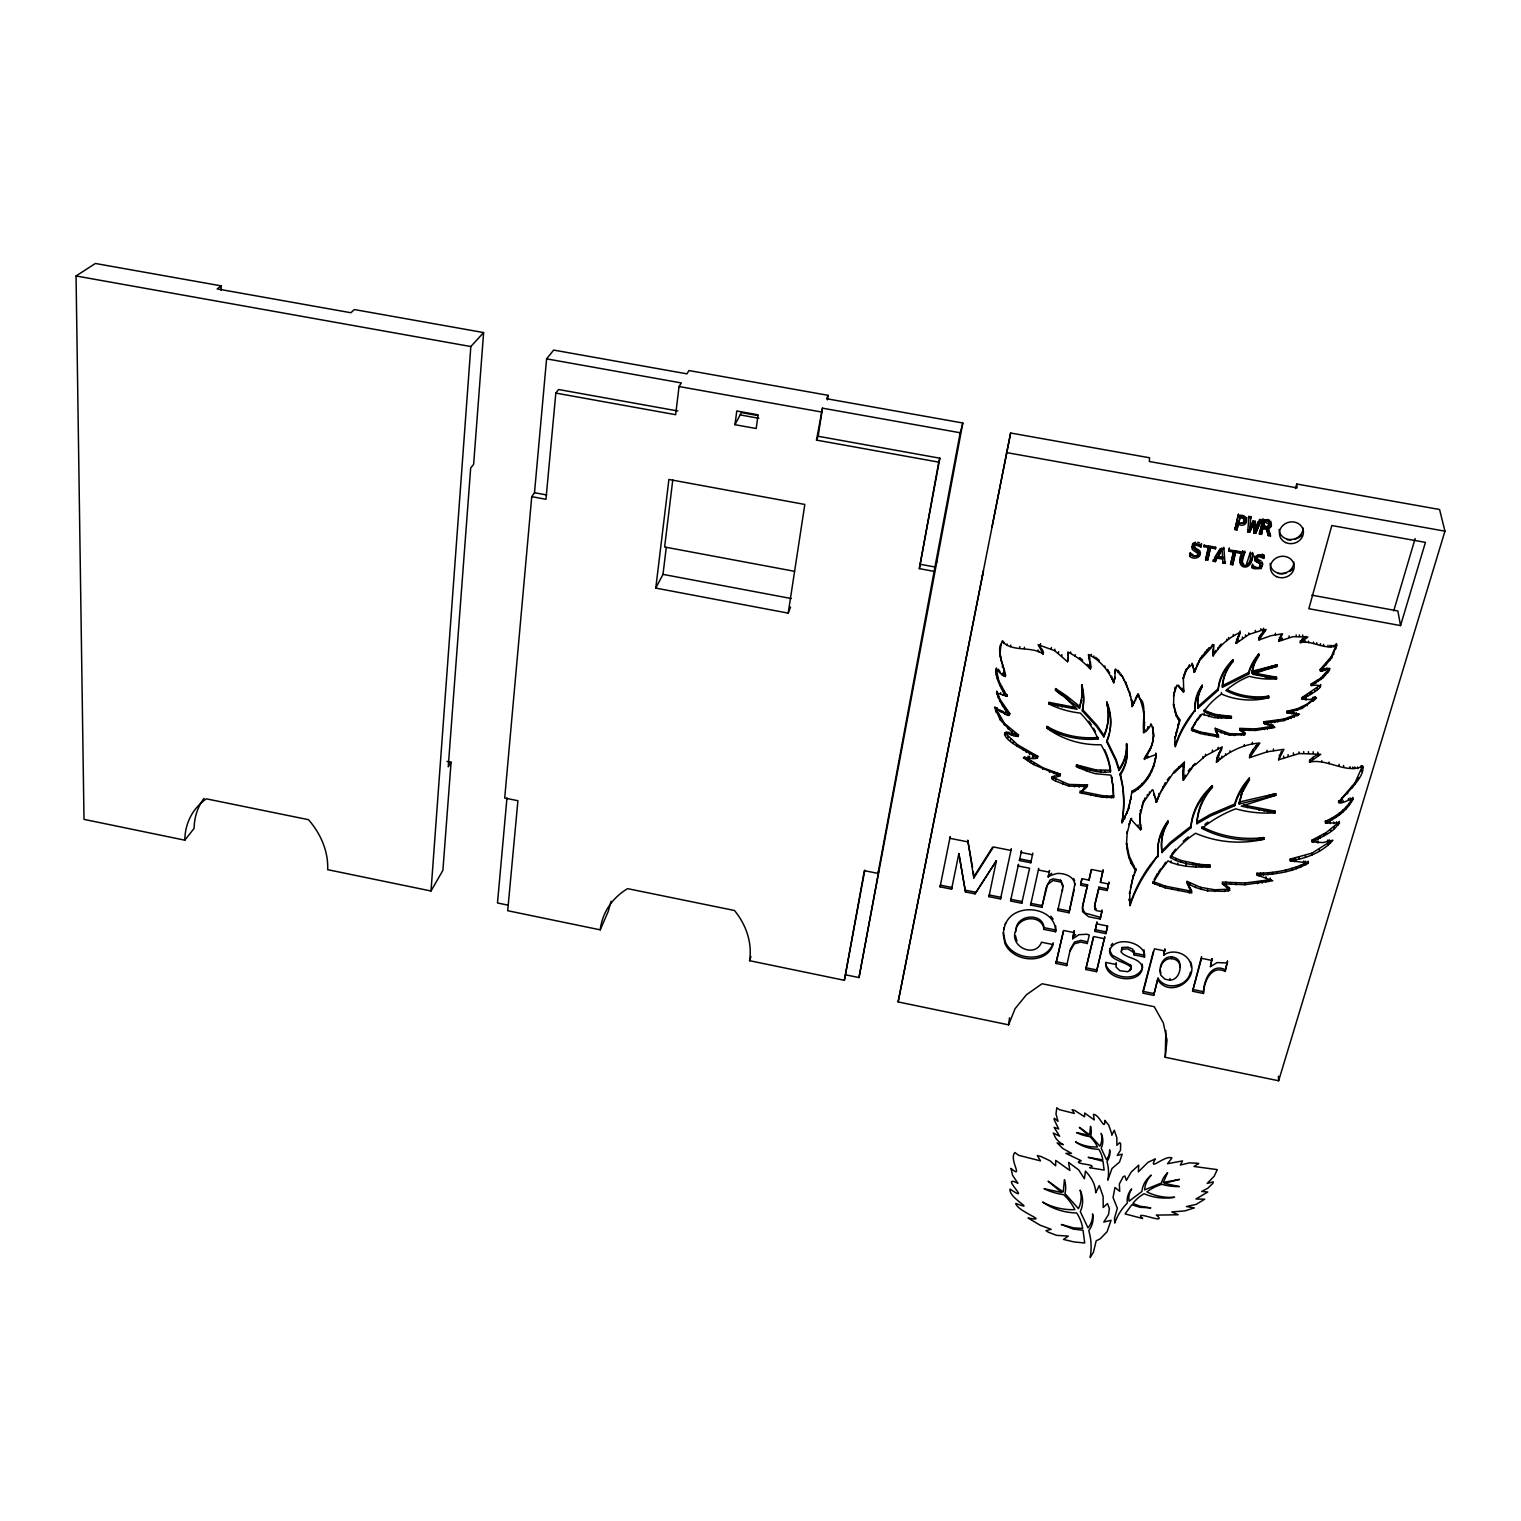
<?xml version="1.0" encoding="UTF-8"?>
<svg xmlns="http://www.w3.org/2000/svg" width="1521" height="1521" viewBox="0 0 1521 1521"><rect width="100%" height="100%" fill="white"/><g stroke="black" fill="none" stroke-linecap="round" stroke-linejoin="round"><path stroke-width="1.5" d="M1199.308 865.981L1199.328 864.289L1180.904 860.468L1170.467 855.905L1170.429 857.597L1175.809 860.468L1186.019 863.624L1210.127 866.913L1210.127 865.221L1199.328 864.289M1215.279 728.312L1217.389 731.069L1229.538 735.232L1245.11 734.662L1244.368 732.171L1245.053 733.084L1241.402 733.883L1229.5 733.654L1215.279 728.312L1218.587 736.944L1200.031 733.483L1200.031 731.924L1191.456 728.711L1200.411 714.813M1270.986 879.594L1244.958 882.998L1222.371 882.066L1222.409 883.777L1229.9 890.355L1224.652 891.382L1207.541 890.85L1200.639 889.063L1200.639 887.351L1187.083 881.4L1191.837 892.998L1165.2 887.827L1152.88 883.207L1152.937 881.496L1165.238 886.135L1191.856 891.287L1189.213 886.42L1189.194 888.131M1193.263 667.054L1192.103 663.27L1194.346 672.339L1200.696 657.909L1209.157 647.642M1200.982 546.99L1201.457 543.7L1200.982 546.99L1196.152 545.107L1193.795 546.914L1200.069 553.302M1200.031 733.483L1191.456 730.27L1197.654 718.52M1197.997 708.14L1197.997 706.6A41.067 36.086 -4.3 0 1 1202.293 685.211L1202.293 686.731A41.105 36.124 -4.2 0 0 1197.997 708.14L1218.207 690.249A52.36 45.915 -5.7 0 1 1233.246 661.179L1233.208 659.677A53.387 46.828 -6.1 0 0 1225.242 672.947M1198.928 662.434L1198.928 660.932M1200.639 889.063L1195.563 887.446L1195.582 885.754M1210.127 866.913L1195.677 867.065L1195.677 865.373M1196.419 667.016L1200.696 657.909M1196.495 732.419L1196.495 730.841M1243.855 787.707L1249.349 778.087L1249.406 779.703A76.563 65.118 -3.6 0 0 1234.71 805.693L1210.488 816.017L1196.951 823.755L1196.951 822.12A77.21 65.84 -2.3 0 1 1203.149 799.324M1197.445 664.943L1197.464 663.46M1193.072 865.012L1193.091 863.32M1194.08 671.845L1193.909 669.221L1193.909 670.723M1225.146 971.425L1227.485 961.196L1225.146 971.425C1211.172 964.428 1203.795 982.091 1203.472 993.479L1192.578 991.255L1201.571 956.576M1194.346 672.339L1194.08 670.343M1194.688 671.883L1195.525 668.232L1195.525 669.734M1194.803 724.357L1194.803 722.798M1195.259 709.718L1189.593 716.961A127.137 109.322 -4.4 0 0 1175.334 745.252L1174.82 741.468L1175.296 746.83A127.308 109.417 -4.3 0 1 1189.574 718.501L1195.259 709.718A41.98 36.865 -4.1 0 1 1202.293 685.211M1153.051 790.045L1156.321 802.347L1160.732 792.004L1174.212 771.489L1184.384 762.192L1183.357 780.349L1195.05 763.428M1190.335 890.222L1190.354 888.511M1162.006 852.52A59.205 50.535 -0.1 0 1 1167.938 822.652L1167.995 821.017A59.129 50.497 -0.1 0 0 1162.063 850.847L1162.006 852.52L1170.562 843.813L1190.905 827.861L1190.924 826.207A75.556 64.414 -2 0 1 1212.37 785.654L1212.389 787.27A77.305 65.916 -2.3 0 0 1196.951 823.755M1192.92 667.472L1192.92 665.97M1193.072 731.088L1193.091 729.529M1188.623 886.686L1187.083 881.4M1189.156 892.922L1189.156 891.211M1190.278 769.968L1193.472 765.082M1195.563 887.446L1190.068 884.804L1190.087 883.112M1253.152 520.942L1249.578 529.479L1253.152 520.942L1255.3 521.323L1255.186 530.525L1259.578 519.402L1261.593 519.764L1255.7 533.339L1253.76 532.996L1253.76 522.958L1249.654 532.255L1247.714 531.894L1247.638 530.544L1249.578 530.886M1199.917 551.248C1202.255 557.96 1193.738 560.013 1189.65 556.325L1189.65 554.956L1197.008 556.553L1199.955 553.473M1193.072 554.785L1190.144 552.96L1190.125 554.347L1194.099 556.439L1196.666 556.23L1198.035 553.663L1192.141 549.385L1192.521 543.853M1187.521 884.595L1187.54 882.883M1185.239 776.68L1185.258 775.083L1183.376 778.733M1183.338 677.453L1183.319 678.955L1186.494 668.936L1183.338 677.453L1183.737 691.732L1176.988 685.115L1173.832 694.641L1173.566 705.687L1176.455 716.41L1179.669 721.106L1175.087 738.141L1179.688 719.547L1176.494 714.87L1173.604 704.166L1173.566 705.687M1195.677 867.065L1185.772 866.21L1185.791 864.536M1186.475 670.438L1189.574 664.639M1186.019 863.624L1186.038 861.932M1183.053 777.155L1183.091 775.558M1183.357 780.349L1183.3 777.934M1182.863 773.162L1182.825 774.759L1183.376 766.128M1185.391 672.472L1185.41 670.97M1183.357 767.725L1184.384 762.192M1183.205 689.545L1183.243 688.024L1183.737 691.732M1183.224 692.055L1178.49 685.153M1180.866 862.141L1180.904 860.468M1184.137 675.666L1184.175 674.164M1183.053 771.717L1183.091 770.12M221.134 290.359L221.21 285.872L95.367 263.475L76.05 275.966L83.997 819.363L184.821 840.181L194.118 828.356A74.928 60.308 33.4 0 1 204.023 798.335M1150.598 724.034L1150.541 725.574C1136.244 747.629 1149.344 705.554 1140.579 699.318M1174.174 773.086L1179.098 768.314L1179.136 766.717M1185.772 866.21L1177.843 864.65L1177.881 862.958M1181.437 689.774L1181.456 688.253M1178.224 890.755L1178.243 889.044M1177.881 725.802L1177.919 724.243M1178.224 719.319L1178.243 717.76M1175.809 860.468L1175.847 858.795M1179.669 721.106L1179.688 719.547M1175.866 733.825L1175.904 732.266M1171.626 958.705L1171.664 956.937M1176.455 716.41L1176.494 714.87M1177.843 864.65L1171.037 862.54L1171.075 860.867M1175.315 688.652L1175.353 687.131L1173.509 696.428M1175.049 712.189L1175.087 710.649M1169.877 980.208C1178.623 979.885 1181.646 969.048 1179.402 961.918A8.48 7.073 3.5 0 0 1172.919 957.07C1163.128 954.846 1157.975 967.318 1160.827 975.227L1165.01 979.201L1169.877 980.208L1169.915 978.421M1172.102 889.538L1172.14 887.827M1295.493 488.583L1296.71 484.02L1439.569 509.497L1444.95 531.171L1278.629 1080.766L1165.219 1057.285L1165.866 1030.535M1173.832 694.641L1173.87 693.12M1163.717 955.15L1164.877 949.161L1163.717 955.15C1173.375 947.83 1190.62 954.218 1191.171 966.957M1255.186 530.525L1255.3 521.323M1165.561 864.023L1165.618 862.331L1152.88 883.207M1165.2 887.827L1165.238 886.135M1165.333 784.247L1165.39 782.65L1160.732 792.004M1162.824 788.486L1162.881 786.87M1160.124 886.268L1160.181 884.557M1164.839 950.929L1154.439 948.819L1142.898 993.137L1153.717 995.342L1157.975 978.155C1165.466 990.989 1187.749 986.901 1190.449 972.109M1157.595 875.031L1157.652 873.358L1154.116 879.461M1130.711 886.116L1130.635 887.808L1133.487 875.031L1129.571 893.778L1129.666 892.067L1129.989 905.794A182.957 151.397 -0.8 0 1 1150.066 866.799L1158.165 855.144A60.422 51.543 0.1 0 1 1167.995 821.017M1153.717 995.342L1157.975 978.155M1121.68 951.195L1122.137 947.507L1127.936 947.165L1132.746 949.104L1134.134 954.884L1144.476 956.994L1143.982 949.769M1155.219 884.347L1155.276 882.655M1157.994 798.715L1159.325 793.297L1159.268 794.913M1155.694 800.065L1155.751 798.449L1155.941 801.643M1156.321 802.347L1155.998 800.008M1156.835 801.7L1158.051 797.08M1154.211 795.483L1154.287 793.867L1154.705 797.023M1155.466 759.245L1156.074 753.636C1155.219 769.493 1146.226 785.52 1131.89 792.821L1131.985 791.205C1144.648 784.836 1153.07 771.432 1155.523 757.667M1156.017 755.234L1155.713 753.047M1140.56 811.454L1140.636 809.818L1140.161 815.351L1143.45 802.385L1152.158 789.874M1153.659 766.47L1153.736 764.892M1153.564 737.02L1152.633 726.658L1153.621 735.461L1152.119 745.062L1144.286 758.884L1155.656 754.625M1152.119 745.062L1153.621 735.461M1151.397 772.174L1151.454 770.577M1153.165 730.898L1153.241 729.339M1144.476 956.994L1144.553 955.226L1134.21 953.135L1134.058 950.796M1153.108 741.088L1153.165 739.51M1153.526 734.301L1153.583 732.742M1149.762 750.785L1152.177 743.503M1152.576 728.217L1151.359 724.167M1149.496 775.824L1149.572 774.227M1150.846 748.256L1150.922 746.697M1149.363 793.563L1149.42 791.947M1147.975 757.762L1148.051 756.184L1144.743 757.876L1144.667 759.473M1148.07 753.827L1149.819 749.226M1147.556 778.695L1147.633 777.098M1147.233 796.129L1147.309 794.513M1143.45 802.385L1145.066 797.917L1144.99 799.552M1147.043 729.243L1148.108 726.639L1148.051 728.198M1146.112 756.736L1148.146 752.249M1144.229 732.476L1145.123 729.776L1145.047 731.335M1140.066 822.386L1140.009 816.853L1140.579 829.782L1131.529 819.952L1131.624 818.317M1134.134 954.884L1134.21 953.135M1142.157 785.14L1142.233 783.524M1140.541 826.283L1140.142 820.751M1140.579 829.782L1140.617 824.629M1141.701 806.852L1143.526 800.768M1144.286 758.884L1146.188 755.157M1141.32 829.325L1141.396 827.69M1116.129 962.717L1116.11 967.128L1119.931 970.74L1127.86 971.729L1131.111 968.953L1130.825 965.246L1112.25 955.226L1109.665 950.34M1135.883 870.221L1129.247 856.057L1126.548 843.147C1127.042 852.654 1129.381 862.939 1135.883 870.221L1133.411 876.704M1137.993 826.549L1138.069 824.914M1144.514 721.867L1144.438 723.407L1143.735 711.619M1131.111 968.953L1130.825 965.246M1144.02 715.878L1144.096 714.338M1143.507 732.247L1144.457 724.604L1144.381 726.144M1143.64 732.913L1143.583 730.688M1143.83 729.529L1143.906 727.97M1144.248 720.003L1144.324 718.444M1143.659 713.159L1141.815 702.835M1133.791 867.711L1133.886 866.019M1138.164 789.133L1138.24 787.517M1142.48 707.037L1142.556 705.516M1129.913 970.797L1129.989 969.029M1109.76 731.069A62.38 55.517 4.9 0 0 1106.87 702.018L1106.756 703.539A63.692 56.771 5 0 1 1103.828 736.886L1096.622 726.582L1082.344 710.934A62.551 56.03 6.1 0 0 1081.64 686.161L1081.811 684.659L1081.849 697.188L1082.001 695.667L1079.587 708.273L1055.403 690.097L1055.593 688.595L1067.286 696.409L1078.104 705.155L1079.587 708.273M1134.533 791.509L1134.609 789.912M1141.739 704.375L1138.488 694.127M1129.228 900.546L1129.323 898.854L1130.084 904.082A182.71 151.263 -0.9 0 1 1150.123 865.126L1158.165 855.144M1131.225 863.624L1131.32 861.951M1142.537 967.793C1140.446 957.508 1126.567 958.952 1120.996 951.918L1122.137 947.507M1129.285 823.241L1129.19 824.876L1130.902 818.792L1127.137 833.223L1127.232 831.569L1126.453 844.801M1131.168 798.734L1131.263 797.118L1127.289 811.815L1121.985 822.785L1128.81 808.392L1131.985 791.205M1131.89 702.208L1131.795 703.729L1131.567 699.47L1132.137 706.581L1136.928 695.781L1135.465 700.535M1129.152 857.73L1129.247 856.057M1134.419 702.968L1134.495 701.447L1132.137 706.581M1128.81 808.392L1128.905 806.757M1126.928 848.661L1127.023 846.988M1133.278 704.774L1133.354 703.253M1127.194 813.431L1127.289 811.815M1174.801 743.047L1175.125 736.582M1131.472 700.991L1129.628 691.827M1124.703 818.906L1124.799 817.271M1130.635 696.903L1125.825 682.245L1125.73 683.747M1121.985 822.785A149.59 130.958 9.4 0 0 1122.365 785.577L1120.217 775.14A50.535 44.565 4 0 0 1126.491 745.176L1126.586 743.617A49.356 43.615 3.9 0 1 1119.076 768.923L1118.962 770.52L1115.92 760.937L1106.775 742.001A62.475 55.574 4.9 0 0 1106.756 703.539M1120.217 775.14L1120.312 773.543A50.459 44.527 4 0 0 1126.586 743.617M1128.981 691.561L1122.365 676.046M1096.489 971.672L1104.74 937.012L1096.489 971.672L1085.709 969.485L1093.333 937.012M1107.155 890.507L1108.866 882.332L1107.155 890.507L1098.827 888.834L1098.942 887.142L1107.269 888.815M1095.006 931.422L1096.964 922.144L1095.006 931.422L1105.881 933.609L1107.402 926.213M1124.646 681.142L1121.167 674.24M1087.382 786.509L1068.636 786.034L1055.422 780.976L1052.874 779.513L1053.312 776.242L1052.057 776.927L1068.807 784.437L1087.534 784.912L1086.431 787.536L1079.739 792.745L1102.212 797.251L1113.543 797.574L1112.859 784.056M1113.543 797.574L1113.334 788.03M184.821 840.181A75.632 60.631 33.2 0 1 206.324 798.829L308.497 819.686A75.632 60.631 33.2 0 1 327.661 869.67L431.013 891.002L470.826 346.541L483.621 332.567L354.393 309.562L350.857 312.737L217.161 288.914L221.21 285.872M1111.566 778.41L1111.68 776.813L1113.22 789.627M1111.262 797.707L1111.395 796.11L1113.638 795.958M1100.386 882.351L1103.086 870.069L1100.386 882.351L1108.733 884.024M1110.558 770.215L1096.204 769.968L1076.507 764.892L1076.336 766.47L1096.052 771.565L1105.159 772.345L1110.444 771.812L1110.558 770.215A83.389 73.312 6.7 0 0 1104.588 749.644M1117.821 671.807L1117.935 670.324L1120.102 672.928M1081.735 879.195L1080.709 883.511L1087.591 884.88L1082.648 905.527L1082.515 911.668L1088.599 916.726L1100.177 919.026L1102.117 909.919M1139.913 818.488L1140.237 813.716M446.984 761.394L451.072 762.211L442.896 870.316L431.013 891.002M483.621 332.567L473.639 464.304L470.673 468.031L448.239 766.831L451.072 762.211M1113.714 682.777L1114.798 677.206L1113.714 682.777C1108.885 670.894 1100.158 660.057 1088.409 654.505L1090.728 667.643L1087.477 664.354L1087.325 665.837L1090.405 668.993L1089.15 655.076L1089.017 656.559M1106.718 797.631L1106.851 796.034L1111.395 796.11M1100.177 919.026L1101.984 911.63L1096.071 910.509L1094.493 906.554M1113.049 681.522L1113.163 680.02L1113.828 681.275M1111.376 677.625L1111.49 676.123L1112.326 679.526M1102.212 797.251L1102.326 795.635L1079.891 791.129M1106.775 742.001L1106.908 740.442A62.38 55.517 4.9 0 0 1109.341 732.989M1105.159 772.345L1105.273 770.767M1306.197 637.983L1306.045 636.5L1302.375 638.991L1300.265 642.623L1307.87 637.033L1293.021 636.672L1278.952 641.235L1282.564 633.801L1271.062 635.683L1258.951 639.942L1266.08 629.58L1263.495 629.732L1248.855 634.466L1236.136 643.421L1240.166 632.508C1229.044 637.299 1219.538 645.645 1213.15 655.912L1213.967 644.752L1200.696 659.392M1100.596 772.06L1100.729 770.463M1103.828 736.886L1103.942 735.327A63.616 56.733 5 0 0 1106.87 702.018M1070.214 950.834L1074.339 943.819L1080.632 942.069L1087.23 943.514L1087.382 941.784L1080.785 940.32L1074.491 942.088L1070.385 949.104L1066.696 965.607L1055.954 963.42L1063.369 930.966M1197.959 553.226L1197.768 551.534L1191.684 546.857M1082.496 907.219L1087.591 884.88M1087.439 886.572L1080.556 885.203L1082.096 878.72L1088.998 880.089L1091.165 869.917M1096.223 796.358L1096.356 794.761M1107.345 670.837L1107.459 669.354L1109.665 673.043M1046.733 727.951A79.358 71.297 1.7 0 0 1098.105 738.959L1098.238 737.4A79.244 71.221 1.7 0 1 1046.923 726.411L1046.733 727.951A80.765 72.438 1.4 0 0 1101.014 744.739A83.503 73.369 6.7 0 1 1110.444 771.812M1104.721 667.358L1104.854 665.875M1096.052 771.565L1096.204 769.968M1091.032 795.35L1091.184 793.753M827.405 399.871L828.108 395.327L688.994 370.554L686.941 373.843L553.663 350.077L546.59 358.842L534.498 492.709L531.742 496.645L504.706 798.069L517.92 800.711L507.691 910.718L600.225 929.844A76.696 63.958 20.8 0 1 627.584 888.644L734.472 910.49A76.696 63.958 20.8 0 1 749.587 960.702L844.383 980.304L864.822 870.126M506.968 797.917L497.481 902.98L508.147 905.166M1090.101 770.406L1090.253 768.827M677.891 410.993L558.568 389.509L555.83 393.083L545.963 499.287L531.742 496.645M1112.516 783.676L1110.976 775.121L1095.196 773.676L1087.306 771.185L1087.439 769.607M1072.704 938.761L1074.187 930.852L1072.704 938.761L1078.959 934.693L1087.002 934.255L1089.283 935.054L1087.23 943.514M1098.98 661.635L1099.113 660.152L1095.633 657.338M1247.714 531.894L1248.969 516.151L1249.026 517.501L1251.042 517.862L1250.965 516.513L1249.578 529.479M1066.696 965.607L1066.848 963.858L1056.125 961.671M1083.713 789.779L1084.891 787.213L1084.739 788.829M1084.397 786.889L1084.549 785.292M1000.115 652.49L1001.046 644.105C994.297 652.205 1014.811 689.907 997.966 670.571C990.951 666.369 1002.757 695.097 1007.092 696.238L998.784 680.914L996.293 668.727M1081.811 793.544L1081.963 791.947M1082.001 791.053L1083.865 788.163M1084.948 769.189L1085.1 767.592M1069.187 911.06L1057.932 908.798L1057.76 910.49L1069.016 912.771L1074.244 889.614M1093.751 657.414L1093.903 655.931M1089.378 667.947L1089.53 666.464M1090.405 663.441L1090.538 661.977M1091.184 655.798L1091.337 654.315M1090.557 665.552L1090.709 664.069M1080.651 767.82L1080.804 766.242M1079.13 787.194L1079.283 785.596M1087.306 771.185L1078.978 767.82L1079.13 766.242L1076.507 764.892M1089.568 659.315L1089.72 657.832M1074.606 786.832L1074.777 785.235M1082.344 710.934L1082.496 709.413A62.475 55.973 6 0 0 1081.811 684.659M1082.306 690.173L1082.134 691.675L1081.64 686.161M1081.412 701.295L1081.564 699.774L1079.739 706.733M1165.219 1057.285L1167.025 1040.098L1163.299 1022.834L1154.249 1006.712L1042.094 983.745L1026.447 994.715L1015.039 1008.746L1008.594 1024.831L898.131 1001.94L1010.628 433.01L1149.572 457.783L1149.363 461.509L1297.109 487.88L1296.71 484.02M1062.837 886.933L1060.612 880.26L1053.159 878.834L1050.041 880.051L1046.22 887.332L1041.847 907.296L1030.611 905.033L1030.82 903.341L1042.037 905.603M1015.705 931.708C1016.446 916.155 1042.094 913.684 1044.014 929.407L1055.593 931.746L1055.745 926.08M1068.636 786.034L1068.807 784.437M1087.325 665.837L1079.435 659.068L1079.587 657.604L1082.686 660.095M1062.913 784.228L1063.103 782.631M1071.83 708.482L1072.001 706.961M1109.893 948.286C1107.136 960.531 1124.456 960.968 1130.749 966.995M1074.815 885.222C1074.853 877.028 1065.67 873.529 1058.749 873.434C1054.376 872.959 1042.722 880.165 1051.676 873.301M1048.406 877.142L1048.596 875.469M1060.213 775.748L1060.384 774.17L1042.893 767.744L1024.641 756.85L1024.413 758.409L1033.52 764.531L1060.213 775.748L1051.848 778.524L1052.874 779.513M1075.537 707.493L1049.053 702.379L1048.844 703.9L1077.153 709.28L1069.377 701.599L1069.567 700.078M1044.014 929.407C1045.022 912.391 1016.446 913.475 1015.933 929.996C1008.309 946.176 1034.983 959.086 1041.543 942.221L1053.083 944.56C1047.95 960.569 1026.827 962.147 1014.355 954.123A24.507 20.705 8.1 0 1 1004.906 943.4L1003.214 934.198L1004.069 927.582M1079.435 659.068L1075.062 656.121L1075.233 654.638M1058.084 776.375L1058.255 774.797L1060.384 774.17M1055.422 780.976L1055.612 779.398M1075.062 656.121L1070.537 653.346L1070.727 651.882M1057.437 774.645L1057.627 773.067M1053.844 773.562L1054.034 771.984M1067.989 655.532L1068.16 654.049M1061.981 706.98L1062.171 705.459M1067.571 661.749L1068.35 657.547L1067.571 661.749L1054.642 650.665L1038.102 644.676L1043.292 654.068C1031.238 645.512 1011.598 652.718 1002.092 641.101L1000.78 645.55M1054.49 777.288L1054.68 775.71M1074.986 883.53L1069.016 912.771M546.59 358.842L681.294 382.931L679.05 386.524L675.647 414.701L555.83 393.083M655.779 588.095L668.898 479.476L804.818 504.44L788.201 613.134L655.779 588.095L662.985 574.368L666.274 547.427M672.776 479.971L664.62 547.009L794.532 571.307M1069.377 701.599L1055.593 688.595M1051.848 778.524L1052.057 776.927M1049.547 772.25L1049.737 770.672M1057.722 706.162L1057.913 704.641M1062.361 890.793L1063.008 885.241L1060.612 880.26M1061.772 656.064L1061.962 654.6M1008.594 1024.831L1009.526 1017.796M1042.703 769.322L1042.893 767.744M1030.801 862.768L1031.029 861.114L1019.697 858.871L1019.469 860.525L1030.801 862.768L1032.816 853.091M1058.445 653.098L1058.635 651.634M1054.642 650.665L1054.833 649.201M1021.751 903.265L1029.584 868.244L1018.271 866L1018.5 864.327L1010.533 901.002L1021.751 903.265L1021.979 901.554L1010.781 899.31M734.947 424.701L736.791 410.974L758.104 414.815L756.184 428.523L734.947 424.701L741.373 412.609L757.667 415.537M1037.569 757.914L1037.797 756.355L1017.416 744.625L1004.868 732.799L1004.62 734.339C1007.701 747.02 1059.776 763.2 1023.367 757.439L1024.413 758.409M1035.402 758.238L1035.611 756.659L1037.797 756.355M1051.239 648.954L1051.429 647.49M1036.904 758.199L1037.113 756.64M1033.139 757.952L1033.367 756.393M1033.52 764.531L1033.729 762.953M1034.926 756.583L1035.155 755.005M1030.401 762.591L1030.611 761.032M1032.398 757.952L1032.607 756.393M1032.797 755.842L1033.025 754.283M1029.47 754.226L1029.679 752.667M1029.375 757.8L1029.603 756.241M1041.923 653.403L1042.132 651.939L1043.292 654.068M1027.873 757.724L1028.101 756.165M1043.045 653.403L1043.254 651.939M1028.063 760.861L1028.272 759.302M1026.238 752.401L1026.466 750.842M1026.295 759.568L1026.523 757.99M1042.056 650.741L1039.623 644.98L1039.413 646.425M1039.204 652.072L1037.987 650.056L1037.759 651.52M1040.383 645.113L1040.592 643.649M1000.514 898.987L1000.78 897.295L989.201 894.975L988.935 896.649L1000.514 898.987L1011.332 848.832L1011.104 850.467L993.46 846.969L973.839 877.959L967.736 840.162L972.527 867.255M1023.234 750.328L1023.462 748.769M1114.475 680.077L1115.52 668.993L1121.072 675.742M816.492 440.101L818.146 436.261L939.864 458.201L938.723 462.137L816.492 440.101L822.462 408.16L960.188 432.763L962.831 423.009L826.606 398.73L828.108 395.327M818.146 436.261L822.462 408.16M1004.62 734.339C1003.404 729.281 1017.131 740.043 1018.5 734.947L1004.468 723.445L995.114 707.132M1017.188 746.184L1017.416 744.625M975.018 893.854L996.407 860.715L975.018 893.854L965.493 891.952L958.857 853.585L965.493 891.952M1016.085 736.126L1016.332 734.586L1014.849 734.301M1017.511 736.582L1018.5 734.947M1013.214 742.989L1013.461 741.449M1018.252 736.487L1014.469 734.168L1014.716 732.628M1015.743 734.947L1015.971 733.407M1012.435 735.213L1012.682 733.673M1013.157 735.423L1013.404 733.883M1024.203 648.63L1024.432 647.186M1011.028 734.681L1011.275 733.141M1010.457 740.632L1010.705 739.092M1014.469 734.168L1012.149 732.4L1012.397 730.86M1007.872 738.141L1008.119 736.582M1009.526 714.984L1009.773 713.463L1000.077 699.527L996.711 691.123C998.651 707.816 1023.595 726.658 994.639 707.284L1000.267 719.927L1012.149 732.4M1007.377 733.711L1007.643 732.171L1009.83 732.742M1008.252 729.11L1008.499 727.57M1007.51 712.912L1007.758 711.41M1008.005 715.003L1008.271 713.482L1009.773 713.463M1008.442 714.014L1008.689 712.493M1019.621 648.041L1019.85 646.577M1005.533 735.423L1005.799 733.883M1005.951 733.274L1006.199 731.753M1008.765 715.06L1009.012 713.539M1006.103 711.277L1006.351 709.775M1004.221 724.985L1004.468 723.445M1005.875 714.262L1005.4 712.531L1005.153 714.052M1004.963 709.489L1005.21 707.987M1004.449 713.786L1004.697 712.265M973.839 877.959L973.326 871.78M1003.042 706.505L1003.309 705.003M1005.476 695.915L1005.742 694.432L1003.575 693.709L1003.328 695.211L1007.092 696.238M999.791 711.41L1000.058 709.889M1003.309 691.846L1003.575 690.344M1001.902 704.717L1002.149 703.215M1001.065 712.17L1001.331 710.649L1003.385 711.581M1000.267 719.927L1000.514 718.406M999.81 701.029L1000.077 699.527M1004.659 676.332C1006.617 670.495 998.689 659.296 1000.381 651.045M1005.343 676.655L1005.685 674.792M1010.495 646.539L1010.762 645.094M998.289 697.873L998.556 696.371M996.16 712.569L996.426 711.048M996.806 709.242L997.073 707.721L997.947 710.155M1003.461 675.438L1002.472 673.138L1002.206 674.621M1003.974 673.043L1004.24 671.56M1003.328 695.211L1000.495 694.146L1000.761 692.644M1001.54 688.766L1001.807 687.283M1002.263 666.978L1002.529 665.495M1006.845 645.398L1007.092 643.953M995.437 710.63L995.704 709.109M999.924 685.629L1000.191 684.127M998.974 671.636L999.24 670.153L1000.514 673.214M1001.046 660.798L1001.312 659.334M998.517 682.397L998.784 680.914M996.749 693.975L997.015 692.473M996.426 675.02L996.711 673.537M1002.662 642.413L1002.928 640.968M997.966 670.571L998.232 669.107M1000.362 657.376L1000.628 655.912M997.377 679.088L997.643 677.606M1003.575 643.573L1003.841 642.109M844.383 980.304L864.346 870.658L878.035 873.415L879.309 868.206L859.004 977.566L845.752 974.847M960.188 432.763L934.122 571.383L919.33 568.626L938.723 462.137M919.33 568.626L939.864 458.201M996.027 670.21L996.445 667.966M996.027 672.282L996.293 670.799M878.035 873.415L934.122 571.383M962.831 423.009L859.004 977.566M951.595 889.158L951.918 887.484L940.396 885.165L940.073 886.838L951.595 889.158L958.857 853.585M1010.628 433.01L991.977 527.103M940.073 886.838L950.188 836.683L949.884 838.318L967.432 841.797M996.445 692.625L1000.495 694.146M898.131 1001.94L983.441 570.888L982.186 576.801M988.935 896.649L996.407 860.715M1236.136 643.421L1240.109 631.044M1240.28 561.116L1242.866 550.735C1231.668 570.356 1254.578 573.854 1252.429 552.484C1255.11 559.614 1244.748 571.915 1240.185 562.371M1216.458 762.268L1217.656 755.937L1221.363 748.465L1216.458 762.268C1228.455 751.697 1243.741 743.997 1259.882 743.085L1249.521 757.667L1267.126 751.83L1283.857 749.321L1278.591 759.816L1299.105 753.541L1320.741 754.302L1309.638 762.097L1309.486 760.5L1312.756 757.477L1318.137 753.998L1318.289 755.614M1019.469 860.525L1021.466 850.828L1021.237 852.482L1032.607 854.745M1030.611 905.033L1038.729 868.358M1090.405 668.993L1090.861 666.141M1048.178 877.085L1049.49 870.506L1049.3 872.179L1038.52 870.031M1041.847 907.296L1047.589 884.519L1052.969 880.507L1060.422 881.952M1057.76 910.49L1062.533 889.12M1251.688 671.35L1276.956 664.829L1277.07 666.331L1251.745 672.871L1254.312 662.3L1258.761 654.03L1258.837 655.513A52.836 46.219 -7.1 0 0 1248.646 674.069L1222.428 687.264L1222.39 685.743A53.387 46.828 -6.1 0 1 1224.595 674.735M1251.745 672.871L1254.388 663.802L1258.837 655.513M1055.954 963.42L1063.711 930.491L1074.016 932.582M1239.159 802.404L1242.942 789.703L1239.216 804.058L1275.872 795.274L1275.758 793.639L1241.839 801.434L1239.159 802.404L1239.216 804.058M1088.998 880.089L1091.527 869.48L1102.953 871.742M1136.852 697.302L1137.67 693.918L1139.875 699.09M1098.942 887.142L1094.74 904.482L1094.778 909.615M1094.607 906.193L1098.827 888.834M1085.709 969.485L1093.751 936.556L1104.607 938.761M1189.65 556.325L1190.144 552.96M1105.881 933.609L1107.744 926.061L1096.831 923.855M1207.655 560.222L1210.697 546.533L1207.655 560.222L1205.602 559.842L1208.663 547.541L1203.891 546.666L1204.29 545.088M1205.602 559.842L1208.13 548.206M1210.469 966.634L1212.009 958.686L1210.469 966.634L1216.99 962.584L1227.523 962.983M1210.716 547.921L1215.469 548.777L1215.849 547.199L1203.891 545.298L1203.891 546.666M1228.949 551.229L1229.31 548.282L1228.949 551.229L1233.721 552.104L1230.584 564.405L1232.656 564.785L1235.736 551.096L1232.656 564.785M1234.938 529.593L1238.436 514.25L1234.938 529.593L1236.972 529.954L1238.36 522.996L1242.486 523.281L1244.862 521.133L1244.577 519.041L1240.147 517.52L1240.09 516.189L1244.52 517.71L1243.513 521.57M1236.972 529.954L1238.36 522.996M1240.09 516.189L1238.797 522.787L1240.147 517.52M1230.584 564.405L1233.683 550.716L1233.721 552.104M1235.793 552.484L1240.547 553.34L1240.946 551.762L1228.911 549.861M1244.938 551.115L1242.201 561.99L1243.608 564.006M1250.357 552.104L1246.593 563.987M1268.495 528.148L1270.51 536.019L1268.305 535.62L1266.898 529.042L1264.902 527.483L1262.943 527.141L1261.479 534.384L1259.426 534.023L1262.962 518.68M1259.426 534.023L1263.057 520.03C1269.332 517.691 1275.834 527.521 1267.411 528.567L1267.316 527.198L1270.795 525.658L1270.776 521.171M1252.144 567.751L1252.601 564.367L1252.144 567.751L1254.16 568.778L1261.156 568.588L1262.563 564.063L1256.65 559.842L1256.46 558.321L1258.856 556.534L1263.704 558.416L1264.198 556.496C1257.145 550.716 1249.749 561.097 1260.301 562.941L1259.996 565.622M1261.479 534.384L1262.943 527.141M1263.343 525.582L1264.635 520.619L1268.058 521.399L1269.236 522.939L1268.78 526.456L1263.419 526.931L1263.343 525.582L1265.586 525.981M1263.419 526.931L1264.635 520.619M1153.355 951.5L1142.974 991.35L1153.774 993.555M936.898 561.99L937.24 560.66M1263.704 558.416L1264.122 555.108L1262.221 554.195M1221.382 750.043L1222.238 746.868L1205.526 755.842L1195.031 765.025M1258.951 639.942L1259.16 637.337L1264.769 629.485L1264.845 630.949M1278.952 641.235L1280.948 634.903L1281.062 636.386M1249.521 757.667L1252.601 750.176L1258 743.427L1258.076 745.005M1192.578 991.255L1201.571 958.344L1212.028 960.454M1203.472 993.479C1203.244 981.863 1210.393 962.394 1225.108 969.657M611.081 901.231L608.21 911.478L600.225 929.844M1281.671 752.971L1281.557 751.374L1278.591 759.816M1320.038 686.96L1319.867 685.439L1301.938 697.588L1302.071 699.128C1308.288 695.477 1333.176 683.081 1311.273 685.553L1311.121 684.032L1320.722 678.119L1328.917 669.107L1329.088 670.628L1323.232 677.606L1311.273 685.553M1329.088 670.628C1333.099 663.688 1320.399 674.887 1320.114 669.639L1331.426 656.464L1336.484 644.714M1320.266 671.16L1331.616 657.966L1336.655 645.056C1325.437 651.045 1312.414 639.733 1300.265 642.623M1393.73 610.853L1415.138 538.586M1352.93 799.114L1352.72 797.46C1347.264 808.507 1336.446 816.511 1325.323 821.283L1325.475 822.937C1336.617 818.184 1347.473 810.161 1352.93 799.114L1352.796 798.316C1315.627 815.598 1368.425 781.053 1362.474 766.128L1355.04 782.707L1339.393 801.111M1339.317 823.774L1339.126 822.101L1326.198 832.595L1311.939 840.162L1312.072 841.854C1321.217 836.873 1336.046 831.74 1339.374 821.34M1400.556 625.587L1425.424 542.389L1331.807 525.525L1308.859 608.704L1400.556 625.587L1397.856 610.948L1311.843 595.167M749.587 960.702L750.937 956.5M1003.822 929.312L1005.609 922.753M1191.761 546.838L1195.658 543.548L1201.457 545.069M1254.654 556.002L1254.749 560.812L1259.692 563.702L1260.567 566.04L1258.076 567.941L1252.677 565.755M1134.324 872.864L1135.978 868.529M1109.779 950.017C1115.026 936.137 1140.997 941.157 1144.591 954.047M788.201 613.134L790.54 607.069M1160.618 967.584C1161.721 962.052 1167.101 957.317 1172.881 958.838A8.48 7.073 3.5 0 1 1179.383 963.687L1180.125 967.432M1255.11 529.156L1258.038 521.76M1142.328 968.174C1136.453 982.794 1109.284 977.832 1105.634 963.763M1255.7 533.339L1260.662 520.353M1269.16 524.042L1267.944 525.772M1053.254 942.83C1048.14 958.819 1027.055 960.416 1014.583 952.393A24.488 20.686 8.1 0 1 1005.153 941.689L1003.461 932.487M1242.98 791.319L1249.406 779.703M1249.654 532.255L1253.76 522.958M1005.362 924.464C1013.708 901.687 1056.125 906.383 1055.593 931.746M1215.336 560.222L1213.226 559.842L1213.226 561.23L1215.355 561.629L1217.332 556.819L1222.637 557.789L1222.865 562.998L1224.975 563.378L1224.956 561.99L1222.827 561.61L1222.865 562.998M1215.355 561.629L1217.332 556.819M1222.542 557.58L1222.143 548.701L1218.226 556.8L1222.542 557.58L1222.523 556.192M1218.226 556.8L1222.143 548.701M1214.366 557.979L1220.165 548.682M1213.226 561.23L1221.363 548.187L1223.854 548.644M974.124 876.305L992.51 847.273M1214.48 652.395L1215.792 650.418L1215.811 651.901M1158.66 871.875L1160.675 868.909M1315.741 698.747L1315.589 697.207L1307.033 704.185L1297.375 708.748L1286.899 711.315L1287.013 712.874L1302.185 708.387L1316.426 697.797L1309.619 699.546L1302.071 699.128M1197.635 720.06L1202.141 714.052L1214.48 717.741L1231.421 718.007L1231.383 716.448L1214.652 714.319L1203.833 710.155M1307.851 863.548L1307.718 861.856C1292.337 870.145 1274.294 873.111 1256.935 873.263L1257.011 874.955C1274.522 874.632 1293.344 872.16 1308.364 862.901L1308.231 861.19M1161.626 869.118L1168.033 860.829L1171.037 862.54M1167.272 779.931L1169.611 776.965M1188.186 771.014L1190.297 768.371M1110.976 945.454L1112.688 943.343M1188.072 667.985L1192.084 664.772M1219.101 646.425L1221.306 644.067L1221.344 645.55M1086.583 785.92L1087.534 784.912M1197.997 706.6L1218.188 688.709A52.303 45.877 -5.8 0 1 1233.208 659.677M1330.115 843.433L1329.943 841.74L1312.072 853.11L1290.131 859.118L1290.245 860.81C1305.95 858.624 1322.319 852.463 1332.909 840.219L1323.004 842.577L1312.072 841.854M1162.063 850.847L1170.6 842.14L1190.924 826.207M1236.098 641.957L1238.398 639.923L1238.436 641.406M1072.856 937.031L1075.594 934.597M1212.731 644.353L1210.298 647.984M1179.098 768.314L1184.365 763.789M1309.638 762.097C1327.396 758.18 1346.18 774.455 1362.683 766.128L1362.702 767.763M1298.212 715.421L1298.078 713.862L1283.895 719.053L1263.875 721.772L1263.97 723.331L1284.009 720.612L1299.542 714.186L1287.013 712.874M1216.439 760.671L1217.865 759.625L1217.884 761.222M1193.129 543.225L1195.658 542.179M1222.39 685.743L1248.57 672.548A52.76 46.181 -7.1 0 1 1258.761 654.03M1196.951 822.12L1210.469 814.381L1234.672 804.039A76.468 65.061 -3.6 0 1 1249.349 778.087M1278.838 639.752L1282.374 638.212L1282.469 639.695M1258.875 638.459L1260.053 637.964L1260.129 639.447M1255.319 671.978L1261.955 669.354L1262.031 670.856L1253.19 674.373L1253.114 672.852L1276.499 677.263L1276.613 678.784A71.069 63.198 -8.5 0 1 1249.33 676.294A78.484 68.103 -4.8 0 0 1225.888 690.553A65.973 58.501 -7.1 0 0 1268.799 697.721L1268.704 696.181A65.878 58.444 -7.2 0 1 1227.276 689.754M1249.463 756.07L1251.175 755.405L1251.251 756.983M1273.723 727.741L1273.628 726.163L1255.547 728.882L1239.862 728.426L1239.9 730.004L1255.624 730.46L1274.902 727.304L1263.97 723.331M1200.639 887.351L1214.709 889.766L1228.207 889.234L1229.862 888.644L1228.873 887.351L1228.911 889.082M1122.023 949.256L1127.841 948.914L1133.982 952.545M1323.289 669.05L1325.133 668.48L1325.304 670M1264.084 668.708L1276.956 664.829M1262.031 670.856L1277.07 666.331M1275.872 795.274L1241.288 806.187L1275.206 812.803L1275.111 811.149L1243.322 805.027M1275.758 793.639L1266.385 796.244L1266.48 797.879M1320.114 669.639L1322.015 669.278L1322.167 670.799M1222.409 883.777L1245.015 884.728L1272.792 880.735L1257.011 874.955M1056.068 775.254L1058.255 774.797M1325.475 822.937L1339.545 822.994M1221.363 718.254L1221.344 716.714L1231.383 716.448M1300.132 641.14L1301.425 641.044L1301.558 642.527M1210.127 865.221L1206.514 865.487L1206.533 867.179M1200.031 731.924L1218.568 735.365M1290.245 860.81L1308.364 862.901M1286.899 711.315L1288.667 711.714L1288.8 713.273M1221.42 692.511L1221.458 694.051A70.232 61.011 -4.1 0 0 1203.833 711.695L1214.671 715.878L1231.421 718.007M1290.131 859.118L1294.504 860.049L1294.618 861.742M1102.326 795.635L1106.851 796.034M1100.31 917.315L1084.891 913.018L1082.344 907.942M1240.718 523.414L1245.566 522.578L1246.859 517.52M1253.19 674.373L1276.613 678.784M76.05 275.966L470.826 346.541M679.05 386.524L820.808 411.887M1006.427 452.555L1444.95 531.171M740.157 414.91L758.827 418.275M1238.474 515.6C1249.958 512.691 1248.665 529.251 1238.398 524.346M1264.712 521.969L1269.332 524.289M1253.228 522.292L1255.376 522.673M1263.019 528.49L1266.499 529.574L1268.305 535.62M1234.881 528.224L1236.934 528.605M1255.624 531.989L1253.684 531.628L1253.76 532.996M1259.331 532.654L1261.403 533.034M1268.21 534.251L1270.415 534.651M1242.923 552.123L1244.996 552.503C1234.672 568.036 1252.391 570.793 1250.433 553.492L1252.486 553.872M1217.351 558.207L1222.656 559.177L1222.637 557.789M1205.583 558.454L1207.636 558.834M1230.546 563.017L1232.599 563.378M534.498 492.709L546.647 494.971M920.528 564.329L935.244 567.067M1311.121 684.032L1312.471 684.279M662.985 574.368L791.357 598.552M1005.742 694.432L1007.339 694.736M1325.323 821.283L1327.263 821.644L1327.434 823.317M965.797 890.26L975.284 892.181M1095.139 929.692L1105.995 931.879M1044.224 927.677L1055.783 930.015M1116.034 964.485L1105.729 962.394C1103.809 981.425 1145.598 986.083 1142.252 964.124M1085.842 967.717L1096.603 969.923M1192.597 989.468L1203.472 991.673M1267.202 519.441L1269.351 520.106M1273.096 725.08L1271.29 724.585L1271.385 726.163M1197.768 542.275L1199.556 542.788M1311.939 840.162L1313.593 840.847M1016.332 734.586L1017.758 735.042M1267.792 723.388L1267.297 724.718M1195.867 548.225L1199.632 550.64M1256.935 873.263L1259.141 874.556L1259.217 876.248M1079.13 766.242L1082.553 767.744M1070.537 653.346L1067.799 652.015L1068.179 659.011M1258.437 559.633L1256.308 557.77L1257.658 555.412L1263.628 557.009M1252.087 566.344C1255.643 569.862 1264.635 568.208 1262.202 562.048M1076.336 766.47L1078.978 767.82M1301.938 697.588L1302.622 699.413M1259.445 560.051L1261.156 560.964M1187.064 883.112L1190.068 884.804M1267.411 528.567L1270.51 536.019M1239.9 730.004L1244.425 733.749M1094.911 907.904L1096.204 908.798M1200.982 545.602L1195.05 544.024L1193.795 545.545L1194.688 547.636M1055.403 690.097L1061.43 695.021M1061.62 693.5L1067.97 698.766M1239.862 728.426L1241.269 731.126M1243.551 731.354L1242.676 730.574L1242.733 732.152M1082.496 709.413L1096.755 725.042L1103.942 735.327M1263.875 721.772L1264.369 723.749M1050.821 916.193L1053.159 919.121M1157.918 979.942C1169.117 997.795 1198.358 981.786 1190.639 961.88M1106.908 740.442L1116.034 759.359L1119.076 768.923M1215.298 729.871L1218.587 736.944M1073.693 878.511L1074.644 880.868M1016.922 941.119L1015.477 935.738M1042.265 649.277L1043.501 652.604M1120.312 773.543L1122.46 783.961A149.4 130.844 9.4 0 1 1122.08 821.15M1160.143 969.79L1160.865 973.44M1361.067 765.652L1361.295 767.268M1361.371 769.854L1361.58 771.47M1357.569 767.002L1357.778 768.618M1358.101 777.592L1358.31 779.208M1354.717 767.04L1354.926 768.656M1355.04 782.707L1355.23 784.342M1352.834 766.983L1353.025 768.599M1336.465 643.573L1336.655 646.216M1335.685 645.893L1335.514 644.391L1334.544 646.482M1335.723 647.338L1335.913 648.84M1350.021 766.679L1350.211 768.295M1352.302 786.091L1352.511 787.726M1352.454 798.335L1352.663 799.989M1333.118 645.36L1333.309 646.862M1333.518 652.813L1333.708 654.334M1351.256 800.559L1351.466 802.213M1350.097 797.879L1350.306 799.533M1331.16 645.417L1331.35 646.9M1349.241 803.316L1349.431 804.97M1331.426 656.464L1331.616 657.966M1347.397 792.156L1347.587 793.791M1348.367 798.563L1348.557 800.217M1329.867 645.379L1330.038 646.881M1343.575 765.443L1343.765 767.059M1327.947 645.189L1328.118 646.691M1329.582 658.859L1329.753 660.38M1345.857 807.252L1346.047 808.906M1339.069 764.322L1339.241 765.938M1343.062 800.35L1343.252 802.004M1327.529 671.084L1327.7 672.605M1342.016 797.879L1342.206 799.533M1326.92 667.738L1327.092 669.24M1326.236 663.194L1326.407 664.715M1342.701 810.294L1342.891 811.948M1341.218 800.673L1341.408 802.328M1323.517 644.372L1323.688 645.855M1325.209 673.898L1325.38 675.419M1338.575 800.711L1338.632 802.803M1339.279 813.108L1339.469 814.781M1320.437 643.611L1320.589 645.094M1322.548 667.301L1322.719 668.822M1323.061 676.085L1323.232 677.606M1338.005 823.412L1338.195 825.085M1320.76 669.601L1320.912 671.122M1335.704 815.75L1335.875 817.423M1336.598 821.777L1336.769 823.45M1316.711 642.699L1316.863 644.182M1320.722 678.119L1320.874 679.64M1329.05 762.078L1329.221 763.694M1320.646 684.507L1320.798 686.028M1333.784 821.948L1333.955 823.621M1334.088 826.892L1334.259 828.565M1318.27 680.02L1318.422 681.541M1331.978 818.26L1332.149 819.914M1313.555 642.109L1313.707 643.592M1317.186 687.948L1317.338 689.488M1330.057 821.834L1330.229 823.507M1315.703 681.826L1315.855 683.347M1330.59 829.591L1330.761 831.265M1314.79 689.888L1314.943 691.428M1321.711 760.671L1321.863 762.287M1315.057 696.656L1315.209 698.196M1329.221 839.649L1329.392 841.341M1308.516 641.178L1308.668 642.661M1314.353 698.557L1314.505 700.097M1313.859 697.074L1314.011 698.614M1328.023 843.49L1328.175 845.163M1327.434 840.124L1327.586 841.816M1326.198 832.595L1326.35 834.288M1313.041 699.812L1313.193 701.352M1312.623 697.417L1312.775 698.976M1317.813 752.173L1317.966 753.77M1311.748 692.074L1311.901 693.614M1323.897 834.002L1324.069 835.675M1305.322 640.854L1305.455 642.337M1310.17 693.101L1310.322 694.641M1304.01 640.835L1304.162 642.318M1302.622 634.941L1302.756 636.405M1313.136 751.735L1313.269 753.332M1302.375 638.991L1302.508 640.474M1307.566 694.793L1307.699 696.333M1312.756 757.477L1312.908 759.093M1320.095 836.341L1320.247 838.014M1307.033 704.185L1307.185 705.744M1305.988 695.8L1306.121 697.34M1306.273 698.215L1306.406 699.755M1300.588 640.702L1300.721 642.185M1305.626 698.215L1305.759 699.755M1319.315 849.498L1319.467 851.19M1317.813 837.729L1317.966 839.421M1318.213 841.113L1318.365 842.805M1299.371 634.922L1299.504 636.405M1304.999 698.158L1305.132 699.698M1310.151 759.892L1310.284 761.508M1304.277 696.618L1304.41 698.177M1317.281 841.094L1317.433 842.786M1308.402 751.659L1308.535 753.256M1303.136 697.169L1303.269 698.728M1315.342 838.851L1315.475 840.543M1296.139 634.903L1296.272 636.386M1302.052 706.828L1302.185 708.387M1313.688 839.611L1313.821 841.284M1312.718 840.562L1312.87 842.254M1303.687 751.583L1303.82 753.18M1312.072 853.11L1312.224 854.821M1297.375 708.748L1297.508 710.307M1296.957 714.395L1297.09 715.954M1296.215 712.531L1296.348 714.09M1298.972 751.944L1299.105 753.541M1289.067 635.892L1289.2 637.375M1294.333 712.284L1294.466 713.843M1306.311 862.882L1306.444 864.574M1294.124 715.764L1294.257 717.323M1305.284 855.715L1305.436 857.407M1305.455 861.171L1305.588 862.863M1293.135 710.06L1293.249 711.619M1293.078 712.151L1293.211 713.71M1304.676 863.605L1304.809 865.316M1303.63 860.981L1303.763 862.692M1291.804 712.132L1291.937 713.691M1291.177 712.056L1291.291 713.615M1290.664 710.706L1290.778 712.265M1291.177 716.885L1291.31 718.444M1293.382 752.895L1293.515 754.492M1289.922 711.942L1290.036 713.501M1289.409 710.915L1289.523 712.474M1300.588 865.449L1300.721 867.16M1223.816 547.275L1224.975 563.378M1299.143 857.483L1299.276 859.175M1287.412 711.638L1287.527 713.178M1288.173 717.836L1288.287 719.395M1288.059 754.644L1288.173 756.241M1295.588 858.338L1295.721 860.03M1296.329 866.97L1296.443 868.681M1279.446 637.508L1279.56 638.972M1283.895 719.053L1284.009 720.612M1293.763 858.605L1293.896 860.297M1292.717 859.688L1292.831 861.399M1291.975 868.244L1292.09 869.955M1275.397 633.268L1275.492 634.732M1283.629 756.089L1283.743 757.686M1290.892 859.555L1291.006 861.247M1277.697 720.365L1277.811 721.924M1279.37 755.024L1279.484 756.621M1285.815 869.86L1285.929 871.571M1274.598 721.03L1274.712 722.589M1270.491 666.749L1270.586 668.251M1273.476 748.959L1273.571 750.556M1268.932 676.332L1269.027 677.834M1271.461 721.429L1271.556 722.988M1271.765 726.468L1271.86 728.027M1270.111 724.186L1270.206 725.745M1269.921 726.924L1270.016 728.483M1263.419 628.268L1263.495 629.732M1263.267 631.405L1263.362 632.869M1268.305 721.638L1268.381 723.216M1276.86 871.571L1276.956 873.282M1265.396 675.666L1265.491 677.168M1267.468 727.532L1267.563 729.091M1266.404 721.543L1266.499 723.121M1260.871 628.724L1260.947 630.188M1261.042 634.276L1261.118 635.74M1267.05 750.233L1267.126 751.83M1265.415 722.665L1265.491 724.243M1260.11 635.797L1260.187 637.28M1272.393 872.427L1272.488 874.138M1264.35 728.046L1264.445 729.605M1259.16 637.337L1259.255 638.82M1270.206 878.054L1270.301 879.765M1278.4 1076.222L1278.629 1080.766M1267.849 872.94L1267.944 874.632M1268.286 879.956L1268.381 881.686M1255.319 630.378L1255.395 631.842M1257.411 673.841L1257.487 675.343M1264.141 809.704L1264.236 811.339M1256.232 658.042L1256.308 659.544M1263.932 839.25A95.709 83.009 -3.2 0 1 1201.97 828.432L1201.97 826.778A95.576 82.933 -3.3 0 0 1263.837 837.577L1263.932 839.25A97.116 84.32 -2.8 0 1 1195.601 833.261A100.975 84.834 -0.3 0 0 1170.429 857.597M1265.928 876.742L1266.004 878.454M1265.643 880.564L1265.719 882.275M1254.312 662.3L1254.388 663.802M1263.305 873.168L1263.381 874.879M1253.038 665.533L1253.114 667.035M1255.547 728.882L1255.624 730.46M1255.852 746.127L1255.909 747.724M1259.027 808.697L1259.103 810.351M1262.126 881.362L1262.202 883.074M1260.567 872.997L1260.643 874.708M1248.798 632.983L1248.855 634.466M1252.353 742.305L1252.429 743.883M1252.601 750.176L1252.677 751.754M1257.506 873.853L1257.582 875.564M1257.62 882.009L1257.696 883.72M1248.57 672.548L1248.646 674.069M1251.251 752.325L1251.308 753.922M1245.49 634.846L1245.547 636.31M1249.254 729.015L1249.311 730.593M1249.901 754.492L1249.958 756.089M1240.49 551.971L1240.547 553.34M1242.41 636.976L1242.467 638.459M1245.49 728.692L1245.566 730.27M1247.467 805.997L1247.524 807.651M1243.893 733.54L1243.95 735.099M1244.292 744.568L1244.349 746.146M1245.699 783.733L1245.756 785.349M1239.52 633.287L1239.577 634.77M1239.045 634.371L1239.102 635.835M1242.372 728.445L1242.429 730.004M1237.942 636.462L1237.999 637.926M1241.402 733.883L1241.459 735.442M1236.953 638.592L1237.01 640.075M1237.086 641.197L1237.124 642.68M1244.958 882.998L1245.015 884.728M1236.573 639.695L1236.611 641.178M1241.098 794.247L1241.155 795.863M1233.341 634.485L1233.398 635.968M1234.501 734.054L1234.539 735.613M1234.672 804.039L1234.71 805.693M1235.889 883.074L1235.927 884.785M1228.588 637.489L1228.626 638.972M1229.5 733.654L1229.538 735.232M1230.033 750.747L1230.071 752.344M1228.873 716.676L1228.911 718.235M1226.763 639.143L1226.801 640.607M1227.637 716.182L1227.675 717.722M1230.489 882.56L1230.527 884.271M1225.736 716.79L1225.774 718.33M1225.565 753.732L1225.603 755.329M1228.207 889.234L1228.246 890.964M1224.709 732.457L1224.747 734.016M1227.713 886.192L1227.751 887.903M1223.873 715.897L1223.911 717.437M1226.439 885.108L1226.477 886.819M1225.983 882.123L1226.021 883.834M1224.329 883.663L1224.348 885.374M1224.633 889.671L1224.652 891.382M1221.857 756.222L1221.895 757.819M1221.192 731.354L1221.211 732.913M1220.679 749.986L1220.698 751.564M1219.538 715.25L1219.576 716.809M1217.998 647.585L1218.036 649.068M1219.766 757.838L1219.785 759.435M1218.188 688.709L1218.207 690.249M1219.082 752.933L1219.12 754.53M1218.188 716.6L1218.207 718.159M1215.45 547.408L1215.469 548.777M1218.112 747.286L1218.15 748.864M1217.37 729.491L1217.389 731.069M1217.522 733.388L1217.541 734.966M1217.656 755.937L1217.694 757.534M1216.743 731.905L1216.762 733.464M1217.123 757.496L1217.142 759.074M1216.363 730.86L1216.382 732.438M1216.686 735.346L1216.705 736.925M1215.602 729.358L1215.621 730.936M1214.652 714.319L1214.671 715.878M1213.017 648.897L1213.036 650.38M1213.15 655.912L1212.845 651.045L1212.864 652.528M1212.978 652.737L1212.998 654.22M1214.709 889.766L1214.728 891.477M1212.408 750.081L1212.427 751.659M1211.077 713.33L1211.096 714.87M1208.644 546.172L1208.663 547.541M1208.948 715.136L1208.967 716.695M1209.081 733.902L1209.1 735.461M1207.56 712.17L1207.579 713.71M1206.875 649.923L1206.875 651.406M1207.541 889.139L1207.541 890.85M1205.278 651.729L1205.278 653.212M1205.526 754.245L1205.526 755.842M1204.822 733.084L1204.841 734.643M1204.233 713.71L1204.233 715.25M1204.727 864.765L1204.727 866.438M1202.902 756.545L1202.902 758.142M1202.027 655.969L1202.027 657.452M1201.989 865.563L1201.989 867.255M1171.702 854.175A100.842 84.758 -0.3 0 1 1175.676 849.117M1183.224 841.265A100.842 84.758 -0.3 0 1 1188.3 836.911M1268.799 697.721A66.981 59.471 -6.8 0 1 1221.458 694.051M1268.704 696.181A66.905 59.395 -6.8 0 1 1262.734 697.436M1276.499 677.263A70.974 63.122 -8.5 0 1 1265.453 677.415M1263.837 837.577A96.983 84.244 -2.8 0 1 1257.392 838.87M1190.905 827.861A75.67 64.49 -1.9 0 1 1212.389 787.27M1204.1 797.517A77.21 65.84 -2.3 0 1 1212.37 785.654M1195.259 711.258A42.018 36.903 -4.1 0 1 1202.293 686.731M1275.206 812.803A103.409 90.138 -4.8 0 1 1235.717 808.83A113.01 94.834 -1.1 0 0 1201.97 828.432M1204.917 824.382A112.877 94.739 -1.1 0 1 1207.978 822.081M1275.111 811.149A103.276 90.043 -4.8 0 1 1267.088 811.434M1222.428 687.264A53.463 46.885 -6.1 0 1 1233.246 661.179M1158.108 856.817A60.498 51.581 0.1 0 1 1167.938 822.652M1098.105 738.959A92.933 81.925 7.4 0 0 1080.309 713.064A85.404 77.267 0.9 0 1 1048.844 703.9M1088.846 721.22A92.819 81.868 7.3 0 1 1091.26 724.68M1093.504 728.217A92.819 81.868 7.3 0 1 1095.538 731.829M1054.985 705.098A85.29 77.191 0.9 0 1 1049.053 702.379M1056.886 732.761A80.67 72.381 1.3 0 1 1046.923 726.411M1126.491 745.176A49.433 43.653 3.9 0 1 1118.962 770.52M1293.801 562.143A11.902 10.666 -11 0 1 1282.241 573.493A11.902 10.666 -11 0 1 1270.111 563.511M1303.022 527.958A12.016 10.799 -12.9 0 1 1291.329 539.518A12.016 10.799 -12.9 0 1 1279.104 529.422M1301.9 535.183A15.457 13.917 -13.1 0 1 1295.093 539.195M1291.139 539.898A15.457 13.917 -13.1 0 1 1287.146 539.67M1292.755 569.139A15.305 13.727 -11.1 0 1 1289.637 571.497M1286.005 573.075A15.305 13.727 -11.1 0 1 1278.134 573.531M1011.028 1168.47L1012.568 1175.315L1017.91 1183.262C997.719 1173.356 1033.767 1205.183 1010.077 1189.099C1008.271 1198.187 1037.816 1211.743 1015.819 1203.434C1017.036 1211.477 1051.049 1222.314 1028.063 1217.998L1040.193 1225.223L1051.201 1229.31L1045.973 1230.66L1048.197 1232.143L1056.525 1235.337L1068.293 1236.098L1063.502 1239.425L1073.864 1241.897L1084.72 1243.018L1083.028 1230.28L1073.161 1229.063L1061.316 1224.5L1073.693 1227.884L1082.686 1228.417A52.779 41.295 9.7 0 0 1076.697 1212.959A50.364 39.964 8.3 0 1 1042.703 1202.084A49.49 39.318 8.4 0 0 1074.853 1209.632A58.749 46.048 9.9 0 0 1063.673 1194.669A53.102 42.398 8.3 0 1 1044.014 1188.7L1061.696 1192.483L1048.102 1181.19L1063.217 1191.97L1064.453 1179.726A39.299 31.123 9.6 0 1 1064.947 1193.548L1078.427 1208.625A40.021 31.599 9.3 0 0 1080.119 1190.087A39.242 30.971 9.2 0 1 1080.29 1211.572L1088.009 1227.903A31.066 24.393 8.8 0 0 1092.591 1213.891A31.77 24.925 8.9 0 1 1088.808 1230.546L1090.196 1236.478A95.005 74.149 10.6 0 1 1090.139 1257.525L1093.371 1252.372L1096.204 1240.813L1100.101 1238.893L1107.117 1231.706L1111.052 1220.298L1103.771 1222.047L1108.562 1214.499L1109.379 1208.511L1107.459 1203.567L1103.219 1207.484L1103.124 1196.457L1099.284 1185.581L1095.69 1192.806C1095.614 1184.593 1091.089 1176.874 1085.443 1171.151L1084.378 1178.737L1078.731 1169.953L1068.579 1162.386L1069.852 1170.448L1055.764 1160.428L1055.65 1165.808L1049.965 1160.751L1041.01 1156.53L1037.303 1155.523L1040.535 1160.865L1018.728 1155.352L1014.868 1152.519C1008.518 1159.591 1024.413 1179.612 1011.028 1168.47M1111.794 1133.906L1111.775 1135.217L1114.247 1130.236L1116.832 1137.708L1116.87 1145.332L1119.779 1142.613L1120.654 1143.659L1120.521 1150.18L1117.213 1155.428L1122.194 1154.173L1119.494 1162.101L1112.003 1168.508L1107.801 1180.182A65.251 51.885 9.1 0 0 1107.915 1165.504L1106.984 1161.398A21.712 17.32 7.8 0 0 1109.608 1149.819A21.218 16.94 7.7 0 1 1106.432 1159.572L1101.204 1148.279A26.808 21.465 8 0 0 1101.166 1133.411A27.321 21.902 8 0 1 1099.949 1146.245L1090.785 1135.864A26.846 21.56 8.3 0 0 1090.519 1126.32L1089.625 1134.78L1079.34 1127.384L1088.58 1135.141L1076.526 1132.594A36.105 29.146 7.3 0 0 1089.93 1136.643A40.249 32.112 8.6 0 1 1097.497 1146.948A33.69 27.112 7.4 0 1 1075.537 1141.853A34.28 27.568 7.3 0 0 1098.751 1149.249A36.162 28.804 8.4 0 1 1102.782 1159.934L1088.18 1157.329L1103.01 1161.245L1104.132 1170.086L1089.606 1167.691C1100.824 1164.078 1068.978 1164.249 1081.222 1160.713L1065.86 1153.374L1071.525 1153.374L1062.78 1148.469L1057.114 1142.898L1063.293 1144.705L1060.688 1143.012A25.306 20.324 7.9 0 1 1055.631 1137.993L1053.273 1132.993L1059.643 1136.225L1054.129 1127.365L1058.673 1128.943L1054.072 1119.532L1054.338 1118.239L1058.027 1121.376L1055.992 1113.904L1056.829 1107.744L1059.434 1109.684L1074.301 1113.41L1072.115 1109.741L1074.644 1110.425L1084.568 1116.756L1084.682 1113.049L1094.245 1119.912L1093.409 1114.361C1099.645 1114.342 1105.007 1132.232 1104.854 1120.35L1108.733 1125.122L1111.794 1133.906M1114.532 1218.017L1114.741 1223.074A82.229 63.768 5.8 0 1 1123.753 1207.009L1127.346 1202.959A27.131 21.313 6.4 0 1 1131.643 1188.947A26.522 20.838 6.4 0 0 1129.076 1201.229L1141.948 1191.456A33.652 26.465 5.8 0 1 1151.302 1175.144A34.337 26.998 5.7 0 0 1144.629 1189.859L1161.341 1183.015A33.823 26.598 5.3 0 1 1167.634 1172.634L1163.318 1182.406L1179.459 1179.402L1164.249 1183.319L1179.345 1186.551A45.326 36.048 5.4 0 1 1161.797 1184.308A50.611 39.489 5.9 0 0 1146.891 1191.856A42.227 33.481 5.7 0 0 1174.573 1197.236A42.911 34.032 5.9 0 1 1144.077 1193.738A45.364 35.401 6.2 0 0 1132.898 1203.453L1139.932 1206.191L1150.77 1207.902L1139.818 1207.275L1131.833 1204.765L1125.065 1213.891L1142.689 1218.549C1131.187 1208.701 1169.421 1226.002 1156.378 1215.108L1178.167 1214.766L1171.816 1211.933L1184.669 1210.925L1194.346 1207.921L1186.494 1206.533L1196.171 1204.366L1204.708 1199.194L1195.962 1199.023L1207.769 1192.008L1201.647 1191.456L1207.712 1188.319L1212.807 1183.395L1213.34 1181.817L1207.18 1183.433L1214.214 1176.189L1217.256 1169.611L1193.966 1166.474L1198.738 1163.508L1197.54 1163.261L1189.27 1162.862L1180.334 1165.048L1182.539 1160.903L1167.52 1163.717L1171.95 1157.994C1165.181 1154.42 1147.328 1172.748 1155.39 1158.907L1148.07 1162.253L1138.354 1171.854L1138.735 1165.124L1131.187 1172.064L1126.377 1180.429L1124.856 1175.98L1123.239 1176.703L1119.342 1183.927L1119.722 1191.304L1114.969 1187.464L1113.049 1197.502L1117.346 1208.225L1114.532 1218.017M1114.988 670.229L1114.798 673.119L1114.988 670.229M1285.644 542.541A12.073 10.837 -12.7 0 0 1303.44 532.046A12.073 10.837 -12.7 0 0 1285.245 523.68A12.073 10.837 -12.7 0 0 1285.644 542.541M1276.556 576.63A11.94 10.704 -10.8 0 0 1294.2 566.344A11.94 10.704 -10.8 0 0 1276.119 558.055A11.94 10.704 -10.8 0 0 1276.556 576.63"/></g></svg>
